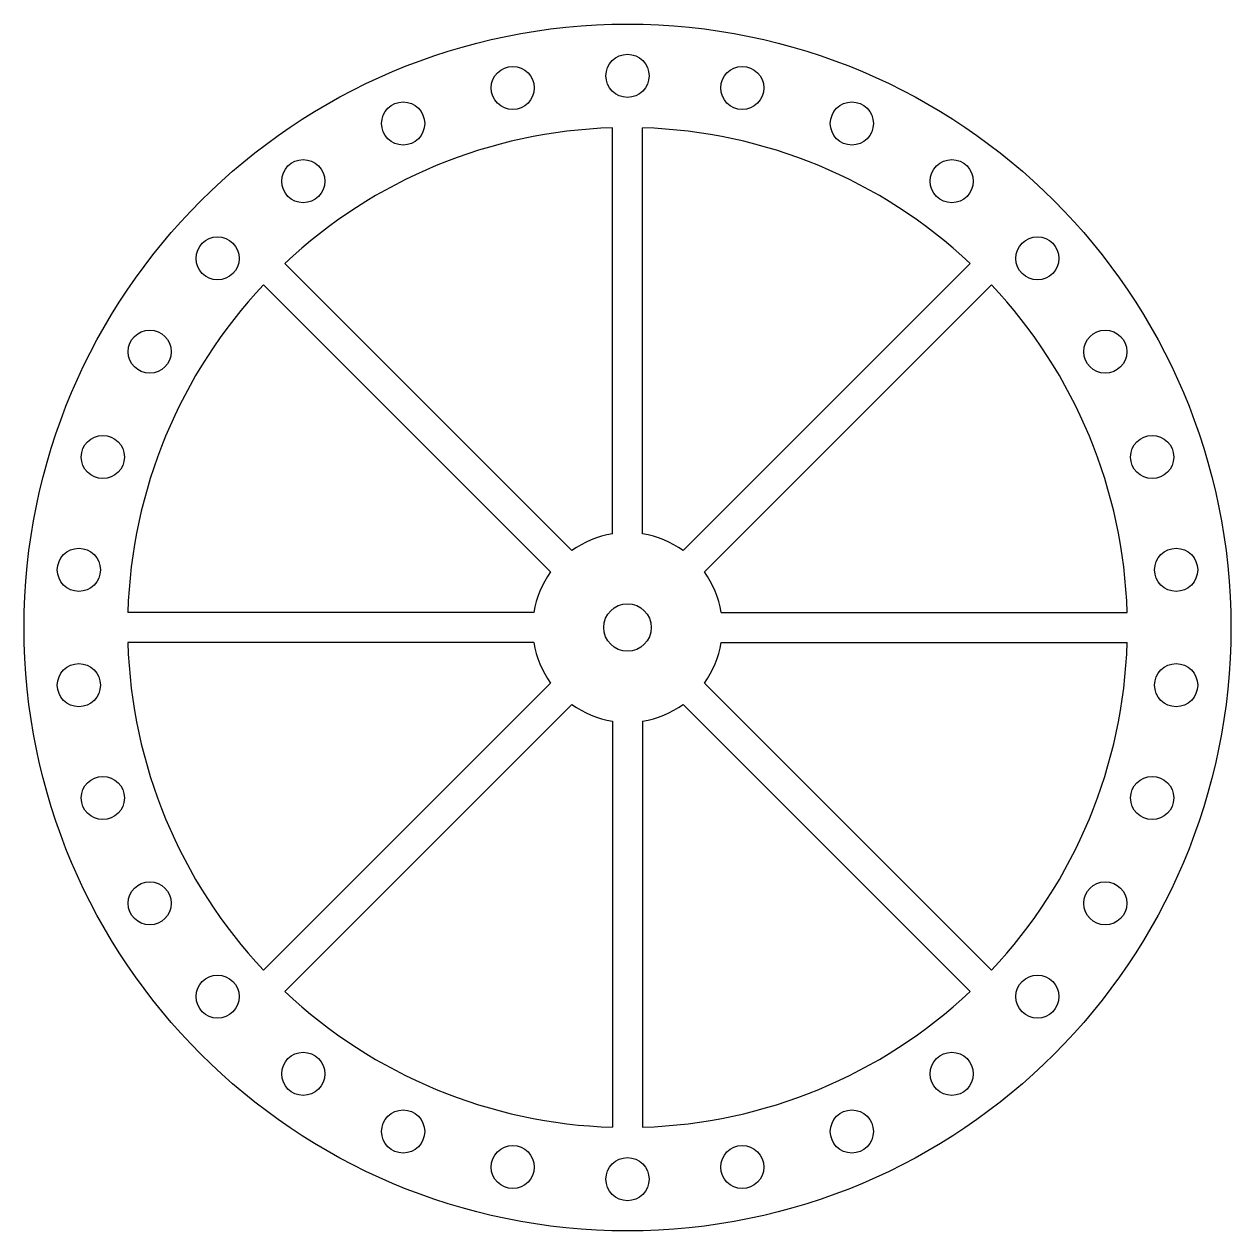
# Model space of a CAD drawing. Header units: millimetres. Extents: x -70 to 70, y -70 to 70.
import ezdxf

# ---------------------------------------------------------------- set-up
doc = ezdxf.new("R2010")
doc.units = ezdxf.units.MM

msp = doc.modelspace()

# ---------------------------------------------------------------- linework, layer by layer
at = {"color": 7, "linetype": 'Continuous', "lineweight": 25}
for p, q in [((-1.75, 10.86), (-1.75, 57.97)), ((1.75, 10.86), (1.75, 57.97)), ((-6.44, 8.92), (-39.76, 42.23)), ((6.44, 8.92), (39.76, 42.23)), ((-8.92, 6.44), (-42.23, 39.76)), ((8.92, 6.44), (42.23, 39.76)), ((-10.86, 1.75), (-57.97, 1.75)), ((10.86, 1.75), (57.97, 1.75)), ((-10.86, -1.75), (-57.97, -1.75)), ((10.86, -1.75), (57.97, -1.75)), ((-8.92, -6.44), (-42.23, -39.76)), ((8.92, -6.44), (42.23, -39.75)), ((-6.44, -8.92), (-39.75, -42.23)), ((6.44, -8.92), (39.76, -42.23)), ((-1.75, -10.86), (-1.75, -57.97)), ((1.75, -10.86), (1.75, -57.97))]:
    msp.add_line(p, q, dxfattribs=at)
for centre, radius in [((0, 0), 70), ((0, 64), 2.5), ((-13.31, 62.6), 2.5), ((13.31, 62.6), 2.5), ((-26.03, 58.47), 2.5), ((26.03, 58.47), 2.5), ((-37.62, 51.78), 2.5), ((37.62, 51.78), 2.5), ((-47.56, 42.82), 2.5), ((47.56, 42.82), 2.5), ((-55.43, 32), 2.5), ((55.43, 32), 2.5), ((-60.87, 19.78), 2.5), ((60.87, 19.78), 2.5), ((-63.65, 6.69), 2.5), ((63.65, 6.69), 2.5), ((0, 0), 2.75), ((-63.65, -6.69), 2.5), ((63.65, -6.69), 2.5), ((-60.87, -19.78), 2.5), ((60.87, -19.78), 2.5), ((-55.43, -32), 2.5), ((55.43, -32), 2.5), ((-47.56, -42.82), 2.5), ((47.56, -42.82), 2.5), ((-37.62, -51.78), 2.5), ((37.62, -51.78), 2.5), ((-26.03, -58.47), 2.5), ((26.03, -58.47), 2.5), ((-13.31, -62.6), 2.5), ((13.31, -62.6), 2.5), ((0, -64), 2.5)]:
    msp.add_circle(centre, radius, dxfattribs=at)
for radius, start, end in [(58, 91.729, 133.2713), (58, 46.7293, 88.271), (58, 136.7293, 178.272), (58, 1.73, 43.2713), (11, 99.1541, 125.8474), (11, 54.1557, 80.8459), (11, 144.1557, 170.8511), (11, 9.1594, 35.8474), (58, 181.73, 223.2727), (11, 189.1594, 215.8549), (11, 324.1631, 350.8511), (58, 316.7307, 358.272), (11, 234.1631, 260.8564), (11, 279.1647, 305.8549), (58, 226.7307, 268.273), (58, 271.731, 313.2727)]:
    msp.add_arc((0, 0), radius, start, end, dxfattribs=at)

doc.saveas('drawing.dxf')
